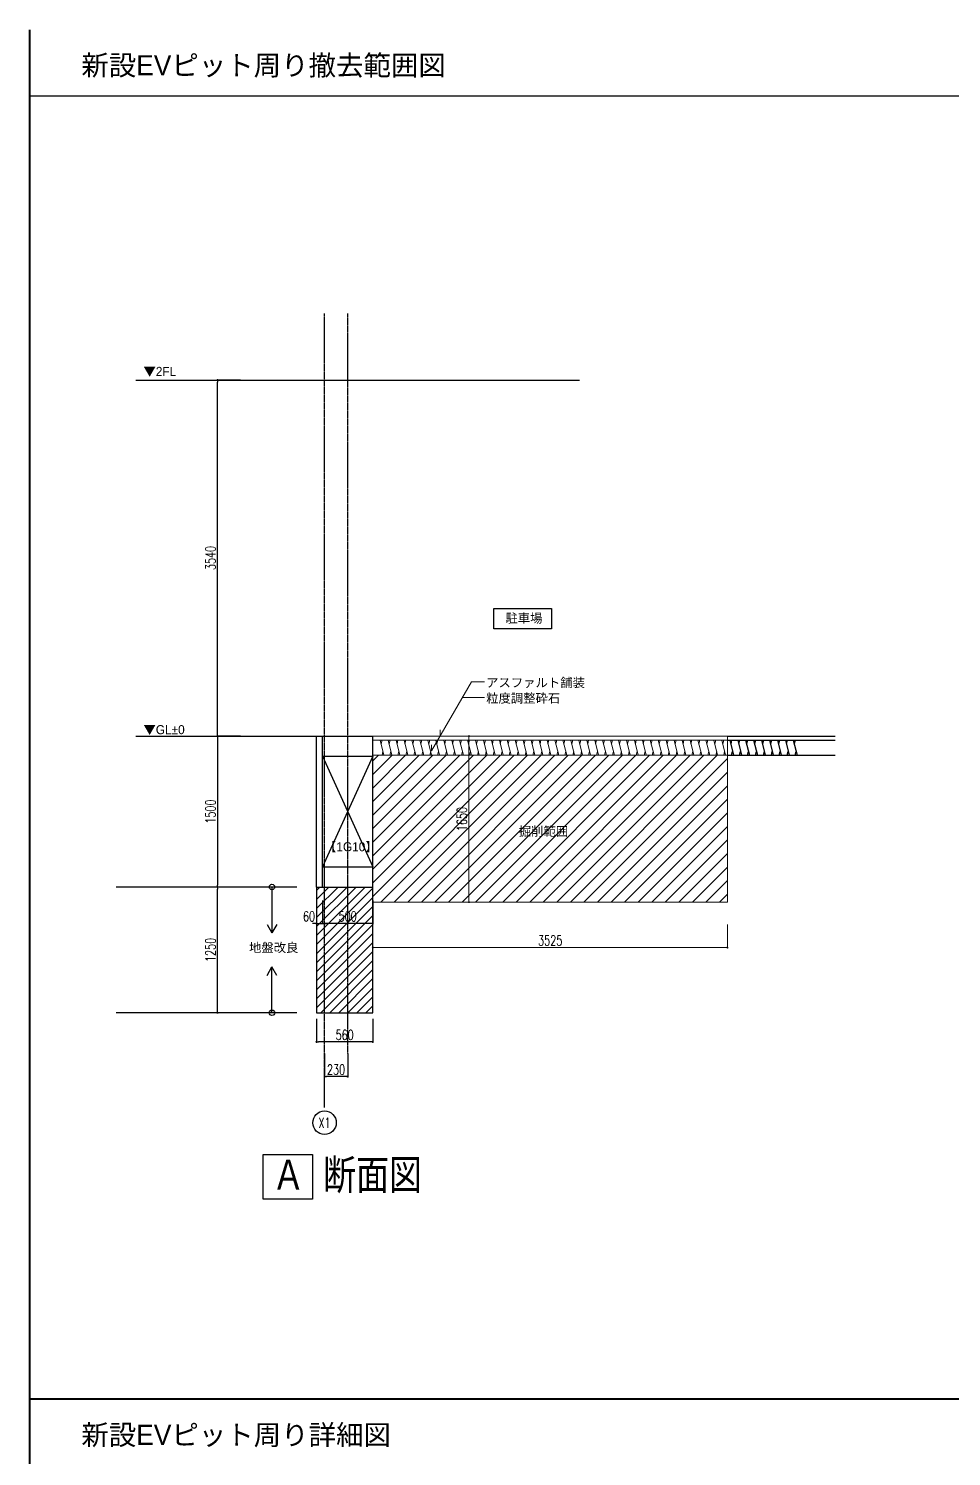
# Model space of a CAD drawing. Header units: millimetres. Extents: x 3151 to 40823, y 906 to 28953.
# Drawn here: x 20221 to 29395, y 14758 to 28953 of the extents above; entities that cross this region are included whole.
import ezdxf
from ezdxf.enums import TextEntityAlignment as Align

# ---------------------------------------------------------------- set-up
doc = ezdxf.new("R2010")
doc.units = ezdxf.units.MM
doc.header["$LTSCALE"] = 0.2
doc.header["$PDMODE"] = 1
doc.linetypes.add('CENTER', pattern=[50.8, 31.75, -6.35, 6.35, -6.35])
doc.linetypes.add('HIDDEN', pattern=[0.375, 0.25, -0.125])
doc.layers.get('Defpoints').update_dxf_attribs({"color": 40})
for name, color, linetype in [('1_文字', 3, 'Continuous'), ('A1_図面枠', 7, 'Continuous'), ('A_寸法', 9, 'Continuous'), ('A_建築', 8, 'Continuous'), ('A_躯体', 7, 'Continuous')]:
    doc.layers.add(name, color=color, linetype=linetype)
doc.layers.add('A_寸法_撤去', color=5, linetype='Continuous', lineweight=9, true_color=0x0000ff)
doc.layers.add('A_撤去', color=5, linetype='Continuous', lineweight=9, true_color=0x0000ff)
doc.layers.add('A_通芯', color=8, linetype='Continuous', plot=False)
doc.styles.add('Dim', font='simplex.shx', dxfattribs={"width": 0.7, "bigfont": 'extfont2.shx'})
doc.styles.add('スタイル1', font='MS PGothic.ttf')
doc.dimstyles.new('1-200', dxfattribs={"dimscale": 200, "dimtxt": 3, "dimasz": 1, "dimexe": 1, "dimexo": 1, "dimgap": 1, "dimtad": 1, "dimdec": 0, "dimtxsty": 'Dim', "dimblk": 'DOT', "dimcen": 2.5, "dimadec": 0, "dimazin": 0, "dimtfac": 1, "dimtdec": 0, "dimtix": 1, "dimtmove": 2, "dimatfit": 3, "dimldrblk": '引出線', "dimfxl": 1, "dimlwd": -1, "dimlwe": -1, "dimarcsym": 0})

# ---------------------------------------------------------------- blocks, each defined once
blk = doc.blocks.new('_Dot')
at = {"color": 0, "linetype": 'ByBlock', "lineweight": -2}
blk.add_line((-0.5, 0), (-1, 0), dxfattribs=at)
at = {"color": 0, "linetype": 'ByBlock', "const_width": 0.5}
blk.add_lwpolyline([(-0.25, 0, 1), (0.25, 0, 1)], format="xyb", close=True, dxfattribs=at)
blk = doc.blocks.new('*D44')
at = {"layer": 'A_寸法', "color": 0, "transparency": 16777216}
for p, q in [((22328, 21919), (22099, 21919)), ((22099, 21899), (22099, 20439)), ((22328, 20419), (22099, 20419))]:
    blk.add_line(p, q, dxfattribs=at)
at = {"layer": 'Defpoints', "color": 0, "transparency": 16777216}
for p in [(22328, 21919), (22099, 20419), (22328, 20419)]:
    blk.add_point(p, dxfattribs=at)
at = {"layer": 'A_寸法', "color": 0, "transparency": 16777216, "xscale": 20, "yscale": 20, "zscale": 20}
for p, rotation in [((22099, 21919), 90), ((22099, 20419), 270)]:
    blk.add_blockref('_Dot', p, dxfattribs=dict(at, rotation=rotation))
at = {"layer": 'A_寸法', "color": 0, "transparency": 16777216, "insert": (22029, 21169), "char_height": 100, "attachment_point": 5, "rotation": 90, "style": 'Dim'}
blk.add_mtext('1500', dxfattribs=at)
blk = doc.blocks.new('引出線')
at = {"color": 0, "linetype": 'ByBlock'}
for points in [[(0, 0), (-1.96, -0.4)], [(-1, 0), (0, 0)]]:
    blk.add_lwpolyline(points, dxfattribs=at)
blk = doc.blocks.new('*D45')
at = {"layer": 'A_寸法', "color": 0, "transparency": 16777216}
for p, q in [((22328, 20419), (22099, 20419)), ((22099, 19189), (22099, 20399)), ((22328, 19169), (22099, 19169))]:
    blk.add_line(p, q, dxfattribs=at)
at = {"layer": 'Defpoints', "color": 0, "transparency": 16777216}
for p in [(22099, 20419), (22328, 20419), (22328, 19169)]:
    blk.add_point(p, dxfattribs=at)
at = {"layer": 'A_寸法', "color": 0, "transparency": 16777216, "xscale": 20, "yscale": 20, "zscale": 20}
for p, rotation in [((22099, 20419), 90), ((22099, 19169), 270)]:
    blk.add_blockref('_Dot', p, dxfattribs=dict(at, rotation=rotation))
at = {"layer": 'A_寸法', "color": 0, "transparency": 16777216, "insert": (22029, 19794), "char_height": 100, "attachment_point": 5, "rotation": 90, "style": 'Dim'}
blk.add_mtext('1250', dxfattribs=at)
blk = doc.blocks.new('*D31')
at = {"layer": 'A_寸法', "color": 0, "transparency": 16777216}
for p, q in [((22328, 25459), (22099, 25459)), ((22099, 21939), (22099, 25439)), ((22328, 21919), (22099, 21919))]:
    blk.add_line(p, q, dxfattribs=at)
at = {"layer": 'Defpoints', "color": 0, "transparency": 16777216}
for p in [(22099, 25459), (22328, 25459), (22328, 21919)]:
    blk.add_point(p, dxfattribs=at)
at = {"layer": 'A_寸法', "color": 0, "transparency": 16777216, "xscale": 20, "yscale": 20, "zscale": 20}
for p, rotation in [((22099, 25459), 90), ((22099, 21919), 270)]:
    blk.add_blockref('_Dot', p, dxfattribs=dict(at, rotation=rotation))
at = {"layer": 'A_寸法', "color": 0, "transparency": 16777216, "insert": (22029, 23689), "char_height": 100, "attachment_point": 5, "rotation": 90, "style": 'Dim'}
blk.add_mtext('3540', dxfattribs=at)
blk = doc.blocks.new('*D32')
at = {"layer": 'A_寸法', "color": 0, "transparency": 16777216}
for p, q in [((23163, 18763), (23163, 18534)), ((23393, 18763), (23393, 18534)), ((23373, 18534), (23183, 18534))]:
    blk.add_line(p, q, dxfattribs=at)
at = {"layer": 'Defpoints', "color": 0, "transparency": 16777216}
for p in [(23163, 18763), (23393, 18763), (23163, 18534)]:
    blk.add_point(p, dxfattribs=at)
at = {"layer": 'A_寸法', "color": 0, "transparency": 16777216, "xscale": 20, "yscale": 20, "zscale": 20, "rotation": 180}
blk.add_blockref('_Dot', (23163, 18534), dxfattribs=at)
at = {"layer": 'A_寸法', "color": 0, "transparency": 16777216, "xscale": 20, "yscale": 20, "zscale": 20}
blk.add_blockref('_Dot', (23393, 18534), dxfattribs=at)
at = {"layer": 'A_寸法', "color": 0, "transparency": 16777216, "insert": (23278, 18604), "char_height": 100, "attachment_point": 5, "style": 'Dim'}
blk.add_mtext('230', dxfattribs=at)
blk = doc.blocks.new('*D33')
at = {"layer": 'A_寸法', "color": 0, "transparency": 16777216}
for p, q in [((23083, 19108), (23083, 18879)), ((23643, 19108), (23643, 18879)), ((23623, 18879), (23103, 18879))]:
    blk.add_line(p, q, dxfattribs=at)
at = {"layer": 'Defpoints', "color": 0, "transparency": 16777216}
for p in [(23083, 19108), (23643, 19108), (23083, 18879)]:
    blk.add_point(p, dxfattribs=at)
at = {"layer": 'A_寸法', "color": 0, "transparency": 16777216, "xscale": 20, "yscale": 20, "zscale": 20, "rotation": 180}
blk.add_blockref('_Dot', (23083, 18879), dxfattribs=at)
at = {"layer": 'A_寸法', "color": 0, "transparency": 16777216, "xscale": 20, "yscale": 20, "zscale": 20}
blk.add_blockref('_Dot', (23643, 18879), dxfattribs=at)
at = {"layer": 'A_寸法', "color": 0, "transparency": 16777216, "insert": (23363, 18949), "char_height": 100, "attachment_point": 5, "style": 'Dim'}
blk.add_mtext('560', dxfattribs=at)
blk = doc.blocks.new('*D34')
at = {"layer": 'A_寸法', "color": 0, "transparency": 16777216}
for p, q in [((23143, 20286), (23143, 20057)), ((23643, 20286), (23643, 20057)), ((23623, 20057), (23163, 20057))]:
    blk.add_line(p, q, dxfattribs=at)
at = {"layer": 'Defpoints', "color": 0, "transparency": 16777216}
for p in [(23143, 20286), (23643, 20286), (23143, 20057)]:
    blk.add_point(p, dxfattribs=at)
at = {"layer": 'A_寸法', "color": 0, "transparency": 16777216, "xscale": 20, "yscale": 20, "zscale": 20, "rotation": 180}
blk.add_blockref('_Dot', (23143, 20057), dxfattribs=at)
at = {"layer": 'A_寸法', "color": 0, "transparency": 16777216, "xscale": 20, "yscale": 20, "zscale": 20}
blk.add_blockref('_Dot', (23643, 20057), dxfattribs=at)
at = {"layer": 'A_寸法', "color": 0, "transparency": 16777216, "insert": (23393, 20127), "char_height": 100, "attachment_point": 5, "style": 'Dim'}
blk.add_mtext('500', dxfattribs=at)
blk = doc.blocks.new('*D35')
at = {"layer": 'A_寸法', "color": 0, "transparency": 16777216}
for p, q in [((23083, 20286), (23083, 20057)), ((23143, 20286), (23143, 20057)), ((23063, 20057), (23043, 20057)), ((23083, 20057), (23143, 20057)), ((23163, 20057), (23183, 20057))]:
    blk.add_line(p, q, dxfattribs=at)
at = {"layer": 'Defpoints', "color": 0, "transparency": 16777216}
for p in [(23083, 20286), (23143, 20286), (23143, 20057)]:
    blk.add_point(p, dxfattribs=at)
at = {"layer": 'A_寸法', "color": 0, "transparency": 16777216, "xscale": 20, "yscale": 20, "zscale": 20}
blk.add_blockref('_Dot', (23083, 20057), dxfattribs=at)
at = {"layer": 'A_寸法', "color": 0, "transparency": 16777216, "xscale": 20, "yscale": 20, "zscale": 20, "rotation": 180}
blk.add_blockref('_Dot', (23143, 20057), dxfattribs=at)
at = {"layer": 'A_寸法', "color": 0, "transparency": 16777216, "insert": (23009, 20127), "char_height": 100, "attachment_point": 5, "style": 'Dim'}
blk.add_mtext('60', dxfattribs=at)
blk = doc.blocks.new('*D36')
at = {"layer": 'A_撤去', "color": 0, "transparency": 16777216}
for p, q in [((24828, 21919), (24599, 21919)), ((24599, 21899), (24599, 20289)), ((24828, 20269), (24599, 20269))]:
    blk.add_line(p, q, dxfattribs=at)
at = {"layer": 'Defpoints', "color": 0, "transparency": 16777216}
for p in [(24828, 21919), (24599, 20269), (24828, 20269)]:
    blk.add_point(p, dxfattribs=at)
at = {"layer": 'A_撤去', "color": 0, "transparency": 16777216, "xscale": 20, "yscale": 20, "zscale": 20}
for p, rotation in [((24599, 21919), 90), ((24599, 20269), 270)]:
    blk.add_blockref('_Dot', p, dxfattribs=dict(at, rotation=rotation))
at = {"layer": 'A_撤去', "color": 0, "transparency": 16777216, "insert": (24529, 21094), "char_height": 100, "attachment_point": 5, "rotation": 90, "style": 'Dim'}
blk.add_mtext('1650', dxfattribs=at)
blk = doc.blocks.new('*D37')
at = {"layer": 'A_寸法_撤去', "color": 0, "transparency": 16777216}
for p, q in [((23643, 20046), (23643, 19817)), ((27168, 20046), (27168, 19817)), ((23663, 19817), (27148, 19817))]:
    blk.add_line(p, q, dxfattribs=at)
at = {"layer": 'Defpoints', "color": 0, "transparency": 16777216}
for p in [(23643, 20046), (27168, 20046), (27168, 19817)]:
    blk.add_point(p, dxfattribs=at)
at = {"layer": 'A_寸法_撤去', "color": 0, "transparency": 16777216, "xscale": 20, "yscale": 20, "zscale": 20, "rotation": 180}
blk.add_blockref('_Dot', (23643, 19817), dxfattribs=at)
at = {"layer": 'A_寸法_撤去', "color": 0, "transparency": 16777216, "xscale": 20, "yscale": 20, "zscale": 20}
blk.add_blockref('_Dot', (27168, 19817), dxfattribs=at)
at = {"layer": 'A_寸法_撤去', "color": 0, "transparency": 16777216, "insert": (25406, 19887), "char_height": 100, "attachment_point": 5, "style": 'Dim'}
blk.add_mtext('3525', dxfattribs=at)

msp = doc.modelspace()

# ---------------------------------------------------------------- hatches: boundary and pattern name
at = {"layer": 'A_建築'}
h = msp.add_hatch(dxfattribs=at)
h.set_pattern_fill('ANSI31', color=8, scale=20)
h.set_pattern_definition([(45, (224086.58, -13266.02), (-44.90128, 44.90128), [])])
h.paths.add_polyline_path([(23163.3, 20419), (23083.3, 20419), (23083.3, 19169), (23163.3, 19169)])
h.paths.add_polyline_path([(23393.3, 20419), (23163.3, 20419), (23163.3, 19169), (23393.3, 19169)])
h.paths.add_polyline_path([(23643.3, 20419), (23393.3, 20419), (23393.3, 19169), (23643.3, 19169)])
at = {"layer": 'A_撤去'}
h = msp.add_hatch(dxfattribs=at)
h.set_pattern_fill('ANSI31', color=256, scale=30)
h.set_pattern_definition([(45, (285996, -13266.02), (-67.35192, 67.35192), [])])
h.paths.add_polyline_path([(27168.3, 21729), (23643.3, 21729), (23643.3, 20269), (27168.3, 20269)])
h.paths.add_polyline_path([(25067.3, 20891.1), (25587.9, 20891.1), (25587.9, 21049.4), (25067.3, 21049.4)], flags=24)
h.paths.add_polyline_path([(24603.8, 20952.3), (24603.8, 21235.6), (24453.8, 21235.6), (24453.8, 20952.3)], flags=24)

# ---------------------------------------------------------------- linework, layer by layer
at = {"color": 8}
for p, q in [((21286.6, 25459), (25697, 25459)), ((21286.6, 21919), (23083.3, 21919))]:
    msp.add_line(p, q, dxfattribs=at)
at = {"layer": '1_文字', "color": 8, "linetype": 'Continuous'}
for p, q in [((22640.7, 20419), (22640.7, 19963.7)), ((22592.6, 20047), (22640.7, 19963.7)), ((22688.7, 20047), (22640.7, 19963.7)), ((22592.6, 19540.9), (22640.7, 19624.2)), ((22640.7, 19169), (22640.7, 19624.2)), ((22688.7, 19540.9), (22640.7, 19624.2))]:
    msp.add_line(p, q, dxfattribs=at)
for points in [[(24846.7, 23186.8), (25418.6, 23186.8), (25418.6, 22985.6), (24846.7, 22985.6)], [(22553.5, 17761), (23042.9, 17761), (23042.9, 17315.7), (22553.5, 17315.7)]]:
    msp.add_lwpolyline(points, close=True, dxfattribs=at)
for centre in [(22640.7, 20419), (22640.7, 19169)]:
    msp.add_circle(centre, 27, dxfattribs=at)
at = {"layer": 'A1_図面枠', "linetype": 'ByBlock', "lineweight": -2}
msp.add_line((20230.9, 28282.7), (40813, 28282.7), dxfattribs=at)
at = {"layer": 'A1_図面枠', "linetype": 'ByBlock', "lineweight": -2, "const_width": 20}
for points in [[(20230.9, 28943.1), (20230.9, 1712.4)], [(40813, 15327.7), (20230.9, 15327.7)]]:
    msp.add_lwpolyline(points, dxfattribs=at)
at = {"layer": 'A_寸法', "color": 8, "linetype": 'Continuous'}
msp.add_circle((23163.3, 18075.9), 116.7, dxfattribs=at)
at = {"layer": 'A_建築', "color": 8}
for p, q in [((27168.3, 21919), (28239.5, 21919)), ((27168.3, 21879), (28239.5, 21879)), ((27191.1, 21879), (27228.6, 21729)), ((27210, 21879), (27200.6, 21841.1)), ((27270.1, 21879), (27307.6, 21729)), ((27289, 21879), (27279.5, 21841.1)), ((27349, 21879), (27386.6, 21729)), ((27368, 21879), (27358.5, 21841.1)), ((27428, 21879), (27465.6, 21729)), ((27447, 21879), (27437.5, 21841.1)), ((27507, 21879), (27544.5, 21729)), ((27526, 21879), (27516.5, 21841.1)), ((27586, 21879), (27623.5, 21729)), ((27604.9, 21879), (27595.5, 21841.1)), ((27665, 21879), (27702.5, 21729)), ((27683.9, 21879), (27674.4, 21841.1)), ((27743.9, 21879), (27781.5, 21729)), ((27762.9, 21879), (27753.4, 21841.1)), ((27822.9, 21879), (27860.5, 21729)), ((27841.9, 21879), (27832.4, 21841.1)), ((23643.3, 21719), (23143.3, 20619)), ((23143.3, 21719), (23643.3, 20619)), ((27168.3, 21729), (28239.5, 21729)), ((27209.7, 21729), (27219.2, 21766.8)), ((27288.7, 21729), (27298.1, 21766.8)), ((27367.6, 21729), (27377.1, 21766.8)), ((27446.6, 21729), (27456.1, 21766.8)), ((27525.6, 21729), (27535.1, 21766.8)), ((27604.6, 21729), (27614, 21766.8)), ((27683.5, 21729), (27693, 21766.8)), ((27762.5, 21729), (27772, 21766.8)), ((27841.5, 21729), (27851, 21766.8)), ((22889.1, 20419), (21092.3, 20419)), ((23083.3, 20419), (23083.3, 19169)), ((23643.3, 19169), (23643.3, 20419)), ((22889.1, 19169), (21092.3, 19169)), ((23083.3, 19169), (23643.3, 19169))]:
    msp.add_line(p, q, dxfattribs=at)
at = {"layer": 'A_撤去', "linetype": 'Continuous'}
for p, q in [((24226.8, 21771.5), (24623.4, 22458.4)), ((24623.4, 22458.4), (24751.6, 22458.4)), ((24534.1, 22303.8), (24751.6, 22303.8)), ((24312, 21919), (24312, 21981.4)), ((24226.8, 21771.5), (24226.8, 21833.9))]:
    msp.add_line(p, q, dxfattribs=at)
at = {"layer": 'A_撤去'}
for p, q in [((23643.3, 21919), (27168.3, 21919)), ((23643.3, 21919), (23643.3, 20269)), ((23643.3, 21879), (27168.3, 21879)), ((23716.1, 21879), (23753.6, 21729)), ((23735, 21879), (23725.5, 21841.1)), ((23795, 21879), (23832.6, 21729)), ((23814, 21879), (23804.5, 21841.1)), ((23874, 21879), (23911.6, 21729)), ((23893, 21879), (23883.5, 21841.1)), ((23953, 21879), (23990.5, 21729)), ((23971.9, 21879), (23962.5, 21841.1)), ((24032, 21879), (24069.5, 21729)), ((24050.9, 21879), (24041.4, 21841.1)), ((24110.9, 21879), (24148.5, 21729)), ((24129.9, 21879), (24120.4, 21841.1)), ((24189.9, 21879), (24227.5, 21729)), ((24208.9, 21879), (24199.4, 21841.1)), ((24268.9, 21879), (24306.4, 21729)), ((24287.9, 21879), (24278.4, 21841.1)), ((24347.9, 21879), (24385.4, 21729)), ((24366.8, 21879), (24357.4, 21841.1)), ((24426.9, 21879), (24464.4, 21729)), ((24445.8, 21879), (24436.3, 21841.1)), ((24505.8, 21879), (24543.4, 21729)), ((24524.8, 21879), (24515.3, 21841.1)), ((24584.8, 21879), (24622.4, 21729)), ((24603.8, 21879), (24594.3, 21841.1)), ((24663.8, 21879), (24701.3, 21729)), ((24682.8, 21879), (24673.3, 21841.1)), ((24742.8, 21879), (24780.3, 21729)), ((24761.7, 21879), (24752.2, 21841.1)), ((24821.7, 21879), (24859.3, 21729)), ((24840.7, 21879), (24831.2, 21841.1)), ((24900.7, 21879), (24938.3, 21729)), ((24919.7, 21879), (24910.2, 21841.1)), ((24979.7, 21879), (25017.2, 21729)), ((24998.7, 21879), (24989.2, 21841.1)), ((25058.7, 21879), (25096.2, 21729)), ((25077.6, 21879), (25068.2, 21841.1)), ((25137.7, 21879), (25175.2, 21729)), ((25156.6, 21879), (25147.1, 21841.1)), ((25216.6, 21879), (25254.2, 21729)), ((25235.6, 21879), (25226.1, 21841.1)), ((25295.6, 21879), (25333.2, 21729)), ((25314.6, 21879), (25305.1, 21841.1)), ((25374.6, 21879), (25412.1, 21729)), ((25393.6, 21879), (25384.1, 21841.1)), ((25453.6, 21879), (25491.1, 21729)), ((25472.5, 21879), (25463.1, 21841.1)), ((25532.5, 21879), (25570.1, 21729)), ((25551.5, 21879), (25542, 21841.1)), ((25611.5, 21879), (25649.1, 21729)), ((25630.5, 21879), (25621, 21841.1)), ((25690.5, 21879), (25728.1, 21729)), ((25709.5, 21879), (25700, 21841.1)), ((25769.5, 21879), (25807, 21729)), ((25788.4, 21879), (25779, 21841.1)), ((25848.5, 21879), (25886, 21729)), ((25867.4, 21879), (25857.9, 21841.1)), ((25927.4, 21879), (25965, 21729)), ((25946.4, 21879), (25936.9, 21841.1)), ((26006.4, 21879), (26044, 21729)), ((26025.4, 21879), (26015.9, 21841.1)), ((26085.4, 21879), (26122.9, 21729)), ((26104.4, 21879), (26094.9, 21841.1)), ((26164.4, 21879), (26201.9, 21729)), ((26183.3, 21879), (26173.9, 21841.1)), ((26243.4, 21879), (26280.9, 21729)), ((26262.3, 21879), (26252.8, 21841.1)), ((26322.3, 21879), (26359.9, 21729)), ((26341.3, 21879), (26331.8, 21841.1)), ((26401.3, 21879), (26438.9, 21729)), ((26420.3, 21879), (26410.8, 21841.1)), ((26480.3, 21879), (26517.8, 21729)), ((26499.2, 21879), (26489.8, 21841.1)), ((26559.3, 21879), (26596.8, 21729)), ((26578.2, 21879), (26568.7, 21841.1)), ((26638.2, 21879), (26675.8, 21729)), ((26657.2, 21879), (26647.7, 21841.1)), ((26717.2, 21879), (26754.8, 21729)), ((26736.2, 21879), (26726.7, 21841.1)), ((26796.2, 21879), (26833.7, 21729)), ((26815.2, 21879), (26805.7, 21841.1)), ((26875.2, 21879), (26912.7, 21729)), ((26894.1, 21879), (26884.7, 21841.1)), ((26954.2, 21879), (26991.7, 21729)), ((26973.1, 21879), (26963.6, 21841.1)), ((27033.1, 21879), (27070.7, 21729)), ((27052.1, 21879), (27042.6, 21841.1)), ((27112.1, 21879), (27149.7, 21729)), ((27131.1, 21879), (27121.6, 21841.1)), ((27168.3, 20269), (27168.3, 21919)), ((23643.3, 21729), (27168.3, 21729)), ((23734.6, 21729), (23744.1, 21766.8)), ((23813.6, 21729), (23823.1, 21766.8)), ((23892.6, 21729), (23902.1, 21766.8)), ((23971.6, 21729), (23981.1, 21766.8)), ((24050.6, 21729), (24060, 21766.8)), ((24129.5, 21729), (24139, 21766.8)), ((24208.5, 21729), (24218, 21766.8)), ((24287.5, 21729), (24297, 21766.8)), ((24366.5, 21729), (24375.9, 21766.8)), ((24445.4, 21729), (24454.9, 21766.8)), ((24524.4, 21729), (24533.9, 21766.8)), ((24603.4, 21729), (24612.9, 21766.8)), ((24682.4, 21729), (24691.9, 21766.8)), ((24761.4, 21729), (24770.8, 21766.8)), ((24840.3, 21729), (24849.8, 21766.8)), ((24919.3, 21729), (24928.8, 21766.8)), ((24998.3, 21729), (25007.8, 21766.8)), ((25077.3, 21729), (25086.7, 21766.8)), ((25156.2, 21729), (25165.7, 21766.8)), ((25235.2, 21729), (25244.7, 21766.8)), ((25314.2, 21729), (25323.7, 21766.8)), ((25393.2, 21729), (25402.7, 21766.8)), ((25472.2, 21729), (25481.6, 21766.8)), ((25551.1, 21729), (25560.6, 21766.8)), ((25630.1, 21729), (25639.6, 21766.8)), ((25709.1, 21729), (25718.6, 21766.8)), ((25788.1, 21729), (25797.6, 21766.8)), ((25867, 21729), (25876.5, 21766.8)), ((25946, 21729), (25955.5, 21766.8)), ((26025, 21729), (26034.5, 21766.8)), ((26104, 21729), (26113.5, 21766.8)), ((26183, 21729), (26192.4, 21766.8)), ((26261.9, 21729), (26271.4, 21766.8)), ((26340.9, 21729), (26350.4, 21766.8)), ((26419.9, 21729), (26429.4, 21766.8)), ((26498.9, 21729), (26508.4, 21766.8)), ((26577.9, 21729), (26587.3, 21766.8)), ((26656.8, 21729), (26666.3, 21766.8)), ((26735.8, 21729), (26745.3, 21766.8)), ((26814.8, 21729), (26824.3, 21766.8)), ((26893.8, 21729), (26903.2, 21766.8)), ((26972.7, 21729), (26982.2, 21766.8)), ((27051.7, 21729), (27061.2, 21766.8)), ((27130.7, 21729), (27140.2, 21766.8)), ((23643.3, 20269), (24934.1, 20269)), ((23643.3, 20269), (27168.3, 20269))]:
    msp.add_line(p, q, dxfattribs=at)
at = {"layer": 'A_躯体', "color": 8, "ltscale": 0.5}
for p, q in [((23083.3, 20419), (23083.3, 21919)), ((23083.3, 21919), (23643.3, 21919)), ((23643.3, 20419), (23643.3, 21919)), ((23083.3, 20419), (23643.3, 20419))]:
    msp.add_line(p, q, dxfattribs=at)
at = {"layer": 'A_躯体', "color": 8, "linetype": 'HIDDEN', "ltscale": 6}
for p, q in [((23143.3, 20419), (23143.3, 21919)), ((23143.3, 21719), (23643.3, 21719)), ((23143.3, 20619), (23643.3, 20619))]:
    msp.add_line(p, q, dxfattribs=at)
at = {"layer": 'A_通芯', "color": 8, "linetype": 'CENTER', "ltscale": 0.5}
for p, q in [((23163.3, 18227), (23163.3, 26121.1)), ((23393.3, 18763.9), (23393.3, 26121.1))]:
    msp.add_line(p, q, dxfattribs=at)

# ---------------------------------------------------------------- texts
at = {"layer": '1_文字', "color": 3, "linetype": 'Continuous', "style": 'スタイル1'}
for s, p in [('新設EVピット周り撤去範囲図', (20745.9, 28587.9)), ('新設EVピット周り詳細図', (20745.9, 14972.5))]:
    msp.add_text(s, height=200, dxfattribs=at).set_placement(p, align=Align.MIDDLE_LEFT)
at = {"layer": '1_文字', "color": 8, "linetype": 'Continuous', "style": 'スタイル1'}
for s, p in [('▼2FL', (21363, 25544.6)), ('駐車場', (24961.4, 23091.7)), ('▼GL±0', (21363, 21983.2)), ('【1G10】', (23157.6, 20819.2)), ('地盤改良', (22412.2, 19816.9))]:
    msp.add_text(s, height=90, dxfattribs=at).set_placement(p, align=Align.MIDDLE_LEFT)
at = {"layer": '1_文字', "color": 8, "linetype": 'Continuous', "style": 'スタイル1', "width": 0.8}
for s, p in [('断面図', (23149, 17559.1)), ('Ａ', (22640.2, 17559.1))]:
    msp.add_text(s, height=300, dxfattribs=at).set_placement(p, align=Align.MIDDLE_LEFT)
at = {"layer": 'A_寸法', "color": 8, "style": 'Dim', "width": 0.7}
msp.add_text('X1', height=100, dxfattribs=at).set_placement((23163.3, 18075.9), align=Align.MIDDLE)
at = {"layer": 'A_撤去', "linetype": 'Continuous', "style": 'スタイル1'}
for s, p in [('アスファルト舗装', (24769.6, 22450.9)), ('粒度調整砕石', (24769.6, 22296.3))]:
    msp.add_text(s, height=90, dxfattribs=at).set_placement(p, align=Align.MIDDLE_LEFT)
at = {"layer": 'A_撤去', "style": 'スタイル1'}
msp.add_text('掘削範囲', height=90, dxfattribs=at).set_placement((25093.7, 20972.6), align=Align.MIDDLE_LEFT)

# ---------------------------------------------------------------- dimensions: what is measured, and where the dimension line sits
at = {"layer": 'A_寸法', "color": 8}
for base, p1, p2, angle, picture, middle in [((22099, 25459), (22328.2, 21919), (22328.2, 25459), 90, '*D31', (22029, 23689)), ((22099, 20419), (22328.2, 21919), (22328.2, 20419), 270, '*D44', (22029, 21169)), ((22099, 20419), (22328.2, 19169), (22328.2, 20419), 90, '*D45', (22029, 19794)), ((23143.3, 20056.9), (23643.3, 20286.2), (23143.3, 20286.2), 180, '*D34', (23393.3, 20126.9)), ((23083.3, 18878.7), (23643.3, 19108), (23083.3, 19108), 180, '*D33', (23363.3, 18948.7)), ((23163.3, 18534.1), (23393.3, 18763.4), (23163.3, 18763.4), 180, '*D32', (23278.3, 18604.1))]:
    dim = msp.add_linear_dim(base=base, p1=p1, p2=p2, angle=angle, dimstyle='1-200', override={"dimtxt": 0.5, "dimasz": 0.1, "dimexe": 0, "dimexo": 0, "dimgap": 0.1}, dxfattribs=at)
    dim.commit()
    dim.dimension.update_dxf_attribs({"geometry": picture, "text_midpoint": middle})
dim = msp.add_linear_dim(base=(23143.3, 20056.9), p1=(23083.3, 20286.2), p2=(23143.3, 20286.2), dimstyle='1-200', override={"dimtxt": 0.5, "dimasz": 0.1, "dimexe": 0, "dimexo": 0, "dimgap": 0.1}, dxfattribs=at)
dim.commit()
dim.dimension.update_dxf_attribs({"geometry": '*D35', "text_midpoint": (23008.9, 20126.9), "dimtype": 160})
at = {"layer": 'A_寸法_撤去'}
dim = msp.add_linear_dim(base=(27168.3, 19816.6), p1=(23643.3, 20045.9), p2=(27168.3, 20045.9), dimstyle='1-200', override={"dimtxt": 0.5, "dimasz": 0.1, "dimexe": 0, "dimexo": 0, "dimgap": 0.1}, dxfattribs=at)
dim.commit()
dim.dimension.update_dxf_attribs({"geometry": '*D37', "text_midpoint": (25405.8, 19886.6)})
at = {"layer": 'A_撤去'}
dim = msp.add_linear_dim(base=(24598.8, 20269), p1=(24828.1, 21919), p2=(24828.1, 20269), angle=270, dimstyle='1-200', override={"dimtxt": 0.5, "dimasz": 0.1, "dimexe": 0, "dimexo": 0, "dimgap": 0.1}, dxfattribs=at)
dim.commit()
dim.dimension.update_dxf_attribs({"geometry": '*D36', "text_midpoint": (24528.8, 21094)})

doc.saveas('drawing.dxf')
